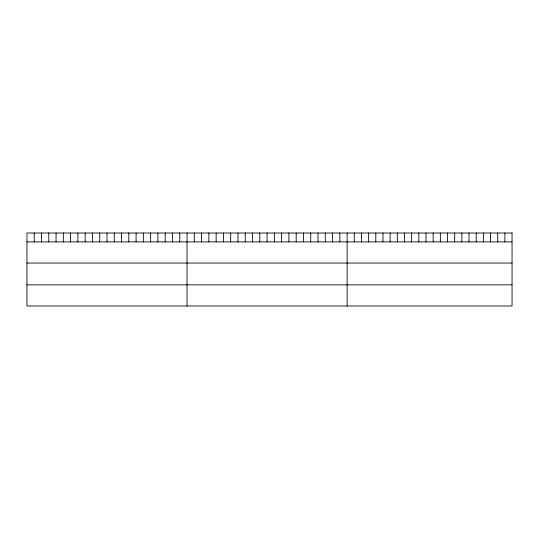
<?xml version="1.0" encoding="UTF-8"?>
<svg xmlns="http://www.w3.org/2000/svg" width="539" height="539" viewBox="0 0 539 539"><rect width="100%" height="100%" fill="white"/><g stroke="black" fill="none" stroke-linecap="round" stroke-linejoin="round"><path stroke-width="0.81" d="M26.95 241.883L512.05 241.883M26.95 263.039L512.05 263.039M26.95 284.841L512.05 284.841M504.881 233.003L504.881 241.883M497.706 233.003L497.706 241.883M490.537 233.003L490.537 241.883M483.368 233.003L483.368 241.883M476.193 233.003L476.193 241.883M469.024 233.003L469.024 241.883M461.856 233.003L461.856 241.883M454.68 233.003L454.68 241.883M447.511 233.003L447.511 241.883M440.343 233.003L440.343 241.883M433.167 233.003L433.167 241.883M425.999 233.003L425.999 241.883M418.823 233.003L418.823 241.883M411.655 233.003L411.655 241.883M404.486 233.003L404.486 241.883M397.31 233.003L397.31 241.883M390.142 233.003L390.142 241.883M382.973 233.003L382.973 241.883M375.798 233.003L375.798 241.883M368.629 233.003L368.629 241.883M361.46 233.003L361.46 241.883M354.285 233.003L354.285 241.883M347.116 233.003L347.116 305.997M339.839 233.003L339.839 241.883M332.563 233.003L332.563 241.883M325.286 233.003L325.286 241.883M318.01 233.003L318.01 241.883M310.733 233.003L310.733 241.883M303.457 233.003L303.457 241.883M296.18 233.003L296.18 241.883M288.904 233.003L288.904 241.883M281.627 233.003L281.627 241.883M274.351 233.003L274.351 241.883M267.074 233.003L267.074 241.883M259.798 233.003L259.798 241.883M252.522 233.003L252.522 241.883M245.245 233.003L245.245 241.883M237.968 233.003L237.968 241.883M230.692 233.003L230.692 241.883M223.416 233.003L223.416 241.883M216.139 233.003L216.139 241.883M208.862 233.003L208.862 241.883M201.586 233.003L201.586 241.883M194.309 233.003L194.309 241.883M187.033 233.003L187.033 305.997M179.756 233.003L179.756 241.883M172.48 233.003L172.48 241.883M165.203 233.003L165.203 241.883M157.927 233.003L157.927 241.883M150.65 233.003L150.65 241.883M143.374 233.003L143.374 241.883M136.097 233.003L136.097 241.883M128.821 233.003L128.821 241.883M121.544 233.003L121.544 241.883M114.268 233.003L114.268 241.883M106.992 233.003L106.992 241.883M99.715 233.003L99.715 241.883M92.438 233.003L92.438 241.883M85.162 233.003L85.162 241.883M77.885 233.003L77.885 241.883M70.609 233.003L70.609 241.883M63.332 233.003L63.332 241.883M56.056 233.003L56.056 241.883M48.779 233.003L48.779 241.883M41.503 233.003L41.503 241.883M34.226 233.003L34.226 241.883M512.05 233.003L26.95 233.003L26.95 305.997L512.05 305.997L512.05 233.003"/></g></svg>
